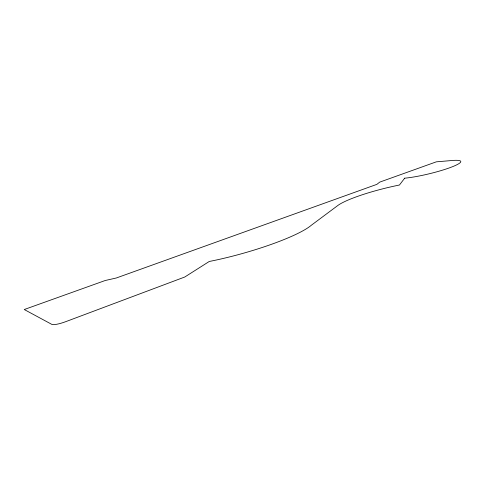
<?xml version="1.0" encoding="UTF-8"?>
<svg xmlns="http://www.w3.org/2000/svg" width="485" height="485" viewBox="0 0 485 485"><rect width="100%" height="100%" fill="white"/><g stroke="black" fill="none" stroke-linecap="round" stroke-linejoin="round"><path stroke-width="0.73" d="M404.672 178.183L399.446 185.021A53.465 8.39 -13.9 0 0 337.281 205.901L311.243 225.313A78.158 12.852 -15.7 0 1 209.259 261.47L184.773 277.008L65.639 321.7A11.81 2.207 -18.5 0 1 51.889 324.416L24.25 309.527L105.227 280.506L116.285 277.996L376.893 184.348L379.688 182.136L436.336 161.832L453.524 160.389A33.61 4.559 -13.6 0 1 449.819 167.719A33.61 4.559 -13.6 0 1 404.672 178.183"/></g></svg>
